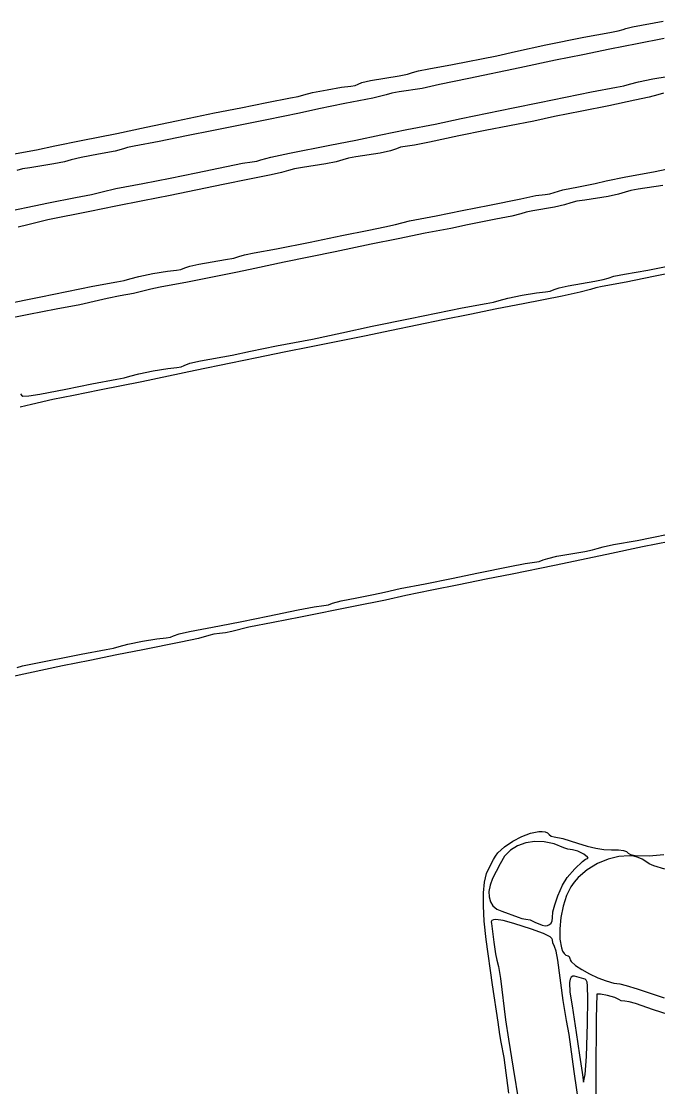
# Model space of a CAD drawing. Extents: x 19 to 1860, y 54 to 866.
# Drawn here: x 1056.2 to 1229.4, y 260.7 to 550.7 of the extents above; entities that cross this region are included whole.
import ezdxf

# ---------------------------------------------------------------- set-up
doc = ezdxf.new("R2010")
doc.units = 0

msp = doc.modelspace()

# ---------------------------------------------------------------- linework, layer by layer
at = {"layer": 'Layer 1'}
for p, q in [((1218.40321, 548.087319), (1219.71766, 548.48768)), ((1219.71766, 548.48768), (1220.487802, 548.778876)), ((1220.487802, 548.778876), (1222.248798, 549.181394)), ((1222.248798, 549.181394), (1230.59476, 550.69635)), ((1198.71876, 544.26732), (1209.04916, 546.38358)), ((1209.04916, 546.38358), (1216.13266, 547.67801)), ((1216.13266, 547.67801), (1218.40321, 548.087319)), ((1230.8874, 546.02941), (1223.5087, 544.54945)), ((1185.357698, 541.343604), (1190.45476, 542.48042)), ((1190.45476, 542.48042), (1198.71876, 544.26732)), ((1216.1301, 543.08212), (1208.7514, 541.58013)), ((1223.5087, 544.54945), (1216.1301, 543.08212)), ((1173.33596, 538.92527), (1185.357698, 541.343604)), ((1201.3727, 540.12449), (1191.6326, 538.05157)), ((1208.7514, 541.58013), (1201.3727, 540.12449)), ((1161.158698, 536.326431), (1162.50766, 536.75192)), ((1162.50766, 536.75192), (1164.08976, 537.231128)), ((1164.08976, 537.231128), (1166.93486, 537.78748)), ((1166.93486, 537.78748), (1173.33596, 538.92527)), ((1191.6326, 538.05157), (1177.7606, 535.16575)), ((1147.68746, 533.59344), (1148.738985, 534.034707)), ((1148.738985, 534.034707), (1151.02501, 534.580759)), ((1151.02501, 534.580759), (1158.87366, 535.89921)), ((1158.87366, 535.89921), (1161.158698, 536.326431)), ((1177.7606, 535.16575), (1169.7916, 533.49397)), ((1221.4465, 533.60943), (1223.876145, 534.248419)), ((1223.876145, 534.248419), (1227.786187, 535.040031)), ((1227.786187, 535.040031), (1231.726061, 535.713536)), ((1132.90056, 530.66799), (1135.330235, 531.306979)), ((1135.330235, 531.306979), (1139.24026, 532.098591)), ((1139.24026, 532.098591), (1143.180135, 532.772096)), ((1143.180135, 532.772096), (1145.69936, 533.05676)), ((1145.69936, 533.05676), (1146.872135, 533.214404)), ((1146.872135, 533.214404), (1147.68746, 533.59344)), ((1156.856688, 531.148452), (1155.3294, 530.70777)), ((1158.8711, 531.48103), (1156.856688, 531.148452)), ((1165.0752, 532.447551), (1158.8711, 531.48103)), ((1169.7916, 533.49397), (1165.0752, 532.447551)), ((1204.0328, 530.09212), (1211.1164, 531.54208)), ((1211.1164, 531.54208), (1217.9047, 532.82586)), ((1217.9047, 532.82586), (1219.9192, 533.188463)), ((1219.9192, 533.188463), (1221.4465, 533.60943)), ((1230.730675, 531.16726), (1229.1166, 530.73554)), ((1115.78186, 527.18196), (1122.86556, 528.62588)), ((1122.86556, 528.62588), (1129.35866, 529.88256)), ((1129.35866, 529.88256), (1131.373173, 530.246498)), ((1131.373173, 530.246498), (1132.90056, 530.66799)), ((1144.1137, 528.3725), (1137.0301, 526.90709)), ((1151.726075, 529.763327), (1144.1137, 528.3725)), ((1155.3294, 530.70777), (1151.726075, 529.763327)), ((1189.8657, 527.18505), (1196.9492, 528.66346)), ((1196.9492, 528.66346), (1204.0328, 530.09212)), ((1222.9186, 529.25108), (1215.8349, 527.73524)), ((1226.808888, 530.095085), (1222.9186, 529.25108)), ((1229.1166, 530.73554), (1226.808888, 530.095085)), ((1098.36816, 523.67679), (1108.69836, 525.79303)), ((1108.69836, 525.79303), (1115.78186, 527.18196)), ((1131.74865, 525.723107), (1122.863, 523.93743)), ((1137.0301, 526.90709), (1131.74865, 525.723107)), ((1175.6985, 524.24471), (1182.782, 525.70994)), ((1182.782, 525.70994), (1189.8657, 527.18505)), ((1208.4563, 526.28322), (1201.0776, 524.80294)), ((1215.8349, 527.73524), (1208.4563, 526.28322)), ((1090.10396, 521.88987), (1098.36816, 523.67679)), ((1122.863, 523.93743), (1108.4006, 520.98562)), ((1160.941, 521.2646), (1168.6148, 522.77027)), ((1168.6148, 522.77027), (1175.6985, 524.24471)), ((1195.4695, 523.58574), (1182.1879, 520.97817)), ((1201.0776, 524.80294), (1195.4695, 523.58574)), ((1072.39506, 518.31656), (1082.15431, 520.171514)), ((1082.15431, 520.171514), (1090.10396, 521.88987)), ((1101.0219, 519.51476), (1093.6432, 518.02955)), ((1108.4006, 520.98562), (1101.0219, 519.51476)), ((1147.0689, 518.35941), (1153.8574, 519.78892)), ((1153.8574, 519.78892), (1160.941, 521.2646)), ((1175.1043, 519.51119), (1167.1353, 517.80835)), ((1182.1879, 520.97817), (1175.1043, 519.51119)), ((1060.308985, 515.751649), (1065.31146, 516.84748)), ((1065.31146, 516.84748), (1072.39506, 518.31656)), ((1085.01375, 516.411397), (1083.9033, 516.00302)), ((1086.8547, 516.76255), (1085.01375, 516.411397)), ((1093.6432, 518.02955), (1086.8547, 516.76255)), ((1129.0649, 514.83254), (1139.9854, 516.99956)), ((1139.9854, 516.99956), (1147.0689, 518.35941)), ((1159.241638, 516.427392), (1158.1252, 516.02643)), ((1160.4864, 516.60796), (1159.241638, 516.427392)), ((1162.990688, 516.970097), (1160.4864, 516.60796)), ((1167.1353, 517.80835), (1162.990688, 516.970097)), ((1051.73456, 514.20992), (1060.308985, 515.751649)), ((1072.390638, 513.684945), (1069.7361, 513.0398)), ((1077.1148, 514.54342), (1072.390638, 513.684945)), ((1081.665663, 515.388971), (1077.1148, 514.54342)), ((1083.9033, 516.00302), (1081.665663, 515.388971)), ((1121.2514, 512.98968), (1123.9694, 513.746969)), ((1123.9694, 513.746969), (1129.0649, 514.83254)), ((1145.05075, 513.499751), (1143.5233, 513.05906)), ((1147.0651, 513.83233), (1145.05075, 513.499751)), ((1153.731925, 514.878121), (1147.0651, 513.83233)), ((1156.523791, 515.501159), (1153.731925, 514.878121)), ((1158.1252, 516.02643), (1156.523791, 515.501159)), ((1056.506025, 510.557836), (1054.9787, 510.11724)), ((1058.5204, 510.8905), (1056.506025, 510.557836)), ((1064.979463, 511.903586), (1058.5204, 510.8905)), ((1067.930223, 512.525222), (1064.979463, 511.903586)), ((1069.7361, 513.0398), (1067.930223, 512.525222)), ((1103.682, 509.48224), (1111.9185, 511.20815)), ((1111.9185, 511.20815), (1116.260212, 512.096618)), ((1116.260212, 512.096618), (1118.8626, 512.46616)), ((1118.8626, 512.46616), (1120.126937, 512.619943)), ((1120.126937, 512.619943), (1121.2514, 512.98968)), ((1130.38, 510.573752), (1128.7659, 510.13487)), ((1132.6028, 510.91881), (1130.38, 510.573752)), ((1138.93515, 511.904819), (1132.6028, 510.91881)), ((1141.749528, 512.520153), (1138.93515, 511.904819)), ((1143.5233, 513.05906), (1141.749528, 512.520153)), ((1227.981663, 509.758429), (1233.544, 510.95818)), ((1089.2198, 506.59338), (1096.5985, 508.06868)), ((1096.5985, 508.06868), (1103.682, 509.48224)), ((1118.1406, 507.7257), (1111.0569, 506.29105)), ((1124.0435, 508.92582), (1118.1406, 507.7257)), ((1126.891713, 509.571145), (1124.0435, 508.92582)), ((1128.7659, 510.13487), (1126.891713, 509.571145)), ((1215.1236, 507.27058), (1220.4361, 508.43018)), ((1220.4361, 508.43018), (1227.981663, 509.758429)), ((1078.1388, 504.28041), (1081.843525, 505.200941)), ((1081.843525, 505.200941), (1089.2198, 506.59338)), ((1111.0569, 506.29105), (1096.5947, 503.31788)), ((1200.9378, 504.18605), (1203.309025, 504.855404)), ((1203.309025, 504.855404), (1207.5707, 505.70103)), ((1207.5707, 505.70103), (1212.10255, 506.56268)), ((1212.10255, 506.56268), (1215.1236, 507.27058)), ((1221.789575, 504.675187), (1220.262, 504.2345)), ((1223.8039, 505.00777), (1221.789575, 504.675187)), ((1230.470838, 506.053566), (1223.8039, 505.00777)), ((1063.5418, 501.29628), (1070.9205, 502.75924)), ((1070.9205, 502.75924), (1075.232325, 503.584149)), ((1075.232325, 503.584149), (1078.1388, 504.28041)), ((1089.216, 501.85842), (1081.8372, 500.39184)), ((1096.5947, 503.31788), (1089.216, 501.85842)), ((1183.3685, 500.69155), (1191.8978, 502.44534)), ((1191.8978, 502.44534), (1196.030238, 503.290654)), ((1196.030238, 503.290654), (1198.5468, 503.64225)), ((1198.5468, 503.64225), (1199.81265, 503.801991)), ((1199.81265, 503.801991), (1200.9378, 504.18605)), ((1207.118763, 501.749185), (1205.5048, 501.31031)), ((1209.3415, 502.09425), (1207.118763, 501.749185)), ((1215.673888, 503.080255), (1209.3415, 502.09425)), ((1218.488242, 503.695589), (1215.673888, 503.080255)), ((1220.262, 504.2345), (1218.488242, 503.695589)), ((1046.4231, 497.74413), (1063.5418, 501.29628)), ((1074.7537, 498.94418), (1063.356688, 496.684314)), ((1081.8372, 500.39184), (1074.7537, 498.94418)), ((1168.9062, 497.75871), (1175.9899, 499.20617)), ((1175.9899, 499.20617), (1183.3685, 500.69155)), ((1195.1743, 499.12011), (1193.3685, 498.792311)), ((1201.0591, 500.156256), (1195.1743, 499.12011)), ((1203.793656, 500.7889), (1201.0591, 500.156256)), ((1205.5048, 501.31031), (1203.793656, 500.7889)), ((1063.356688, 496.684314), (1057.9302, 495.3818)), ((1157.8252, 495.45649), (1161.695788, 496.411347)), ((1161.695788, 496.411347), (1168.9062, 497.75871)), ((1185.1393, 496.91031), (1177.4655, 495.3909)), ((1189.44675, 497.7327), (1185.1393, 496.91031)), ((1191.9278, 498.36534), (1189.44675, 497.7327)), ((1193.3685, 498.792311), (1191.9278, 498.36534)), ((1057.9302, 495.3818), (1055.275663, 494.751735)), ((1143.2281, 492.47318), (1150.607, 493.93533)), ((1150.607, 493.93533), (1154.918775, 494.760241)), ((1154.918775, 494.760241), (1157.8252, 495.45649)), ((1172.89255, 494.348859), (1165.9547, 493.03675)), ((1177.4655, 495.3909), (1172.89255, 494.348859)), ((1125.5193, 488.84746), (1134.6689, 490.66149)), ((1134.6689, 490.66149), (1143.2281, 492.47318)), ((1158.576, 491.5631), (1151.1972, 490.11155)), ((1165.9547, 493.03675), (1158.576, 491.5631)), ((1116.776675, 487.212229), (1119.4134, 487.7353)), ((1119.4134, 487.7353), (1125.5193, 488.84746)), ((1141.4574, 488.04624), (1127.5854, 485.16043)), ((1151.1972, 490.11155), (1141.4574, 488.04624)), ((1101.968222, 484.095117), (1104.422225, 484.667849)), ((1104.422225, 484.667849), (1111.6473, 485.89873)), ((1111.6473, 485.89873), (1113.932338, 486.322725)), ((1113.932338, 486.322725), (1115.2813, 486.74687)), ((1115.2813, 486.74687), (1116.776675, 487.212229)), ((1127.5854, 485.16043), (1119.6163, 483.48864)), ((1226.4604, 483.03725), (1238.481925, 485.455575)), ((1088.061955, 481.288674), (1091.948163, 482.081757)), ((1091.948163, 482.081757), (1095.854789, 482.762614)), ((1095.854789, 482.762614), (1098.3038, 483.05169)), ((1098.3038, 483.05169), (1099.493625, 483.216575)), ((1099.493625, 483.216575), (1100.5873, 483.613)), ((1100.5873, 483.613), (1101.968222, 484.095117)), ((1114.8939, 482.44618), (1101.3171, 479.79287)), ((1119.6163, 483.48864), (1114.8939, 482.44618)), ((1217.214138, 481.343101), (1220.0592, 481.89945)), ((1220.0592, 481.89945), (1226.4604, 483.03725)), ((1235.3147, 482.72735), (1227.936, 481.26786)), ((1068.5555, 477.1769), (1075.639, 478.62083)), ((1075.639, 478.62083), (1082.1324, 479.87752)), ((1082.1324, 479.87752), (1084.14675, 480.241454)), ((1084.14675, 480.241454), (1085.6742, 480.66292)), ((1085.6742, 480.66292), (1088.061955, 481.288674)), ((1101.3171, 479.79287), (1093.9383, 478.38143)), ((1202.318867, 478.212135), (1204.772913, 478.784872)), ((1204.772913, 478.784872), (1211.9981, 480.01576)), ((1211.9981, 480.01576), (1214.28305, 480.439739)), ((1214.064, 478.55835), (1212.258075, 478.200306)), ((1220.5572, 479.79565), (1214.064, 478.55835)), ((1214.28305, 480.439739), (1215.632, 480.86389)), ((1215.632, 480.86389), (1217.214138, 481.343101)), ((1227.936, 481.26786), (1220.5572, 479.79565)), ((1051.1417, 473.67173), (1061.472, 475.78796)), ((1061.472, 475.78796), (1068.5555, 477.1769)), ((1083.0179, 475.99263), (1079.457613, 475.340367)), ((1086.664788, 476.671504), (1083.0179, 475.99263)), ((1089.216, 477.30849), (1086.664788, 476.671504)), ((1091.333625, 477.874116), (1089.216, 477.30849)), ((1093.9383, 478.38143), (1091.333625, 477.874116)), ((1188.41267, 475.405702), (1192.298913, 476.198789)), ((1192.298913, 476.198789), (1196.205573, 476.879651)), ((1203.1435, 475.98253), (1192.5182, 473.89874)), ((1196.205573, 476.879651), (1198.6546, 477.16873)), ((1198.6546, 477.16873), (1199.84435, 477.333604)), ((1199.84435, 477.333604), (1200.9378, 477.73001)), ((1200.9378, 477.73001), (1202.318867, 478.212135)), ((1208.076163, 477.005212), (1203.1435, 475.98253)), ((1210.8174, 477.74096), (1208.076163, 477.005212)), ((1212.258075, 478.200306), (1210.8174, 477.74096)), ((1072.0974, 473.61692), (1065.604, 472.45276)), ((1077.1148, 474.76735), (1072.0974, 473.61692)), ((1079.457613, 475.340367), (1077.1148, 474.76735)), ((1168.9062, 471.29392), (1175.9899, 472.73785)), ((1175.9899, 472.73785), (1182.483, 473.99452)), ((1182.483, 473.99452), (1184.497513, 474.358469)), ((1184.497513, 474.358469), (1186.0249, 474.77995)), ((1192.5182, 473.89874), (1185.4345, 472.4863)), ((1186.0249, 474.77995), (1188.41267, 475.405702)), ((1058.2253, 470.97256), (1050.8467, 469.51898)), ((1065.604, 472.45276), (1058.2253, 470.97256)), ((1151.4924, 467.78876), (1161.8225, 469.90499)), ((1161.8225, 469.90499), (1168.9062, 471.29392)), ((1178.0558, 470.9843), (1170.6771, 469.52023)), ((1185.4345, 472.4863), (1178.0558, 470.9843)), ((1143.2281, 466.00187), (1151.4924, 467.78876)), ((1170.6771, 469.52023), (1156.8051, 466.5661)), ((1125.5193, 462.42857), (1135.278538, 464.283489)), ((1149.4264, 465.0603), (1134.9641, 462.1368)), ((1135.278538, 464.283489), (1143.2281, 466.00187)), ((1156.8051, 466.5661), (1149.4264, 465.0603)), ((1118.4358, 460.95945), (1125.5193, 462.42857)), ((1134.9641, 462.1368), (1127.5854, 460.67734)), ((1101.984288, 457.690812), (1104.8588, 458.32189)), ((1104.8588, 458.32189), (1113.433238, 459.863626)), ((1120.2065, 459.21076), (1113.123, 457.75892)), ((1113.433238, 459.863626), (1118.4358, 460.95945)), ((1127.5854, 460.67734), (1120.2065, 459.21076)), ((1088.103788, 454.828393), (1092.0138, 455.620005)), ((1103.3831, 455.70044), (1088.9208, 452.69063)), ((1092.0138, 455.620005), (1095.953663, 456.293507)), ((1095.953663, 456.293507), (1098.4728, 456.57817)), ((1098.4728, 456.57817), (1099.645763, 456.735826)), ((1099.645763, 456.735826), (1100.4612, 457.11486)), ((1100.4612, 457.11486), (1101.984288, 457.690812)), ((1113.123, 457.75892), (1103.3831, 455.70044)), ((1075.344, 452.12206), (1082.1324, 453.40584)), ((1088.9208, 452.69063), (1077.41, 450.34029)), ((1082.1324, 453.40584), (1084.14675, 453.768437)), ((1084.14675, 453.768437), (1085.6742, 454.1894)), ((1085.6742, 454.1894), (1088.103788, 454.828393)), ((1061.1768, 449.33645), (1068.2603, 450.67209)), ((1068.2603, 450.67209), (1075.344, 452.12206)), ((1077.41, 450.34029), (1070.3264, 448.94759)), ((1055.979848, 449.363823), (1056.205645, 448.995878)), ((1056.205645, 448.995878), (1056.615488, 448.791006)), ((1056.615488, 448.791006), (1058.203608, 448.817322)), ((1058.203608, 448.817322), (1061.1768, 449.33645)), ((1064.7187, 447.81771), (1058.9632, 446.49427)), ((1070.3264, 448.94759), (1064.7187, 447.81771)), ((1058.9632, 446.49427), (1055.8641, 445.80082)), ((1223.5146, 409.49979), (1240.6332, 413.05195)), ((1217.1138, 408.36201), (1223.5146, 409.49979)), ((1232.3692, 409.20118), (1224.9905, 407.73456)), ((1201.70085, 405.19202), (1209.3501, 406.50966)), ((1209.3501, 406.50966), (1211.427713, 406.917612)), ((1211.427713, 406.917612), (1212.6891, 407.33188)), ((1212.6891, 407.33188), (1214.269238, 407.807255)), ((1214.269238, 407.807255), (1217.1138, 408.36201)), ((1224.9905, 407.73456), (1215.2506, 405.68036)), ((1188.9524, 402.43436), (1193.084538, 403.279677)), ((1193.084538, 403.279677), (1195.6011, 403.63127)), ((1195.6011, 403.63127), (1196.867062, 403.795324)), ((1196.867062, 403.795324), (1197.9924, 404.18977)), ((1197.9924, 404.18977), (1199.297634, 404.639949)), ((1199.297634, 404.639949), (1201.70085, 405.19202)), ((1215.2506, 405.68036), (1201.0835, 402.6853)), ((1173.0441, 399.17463), (1180.4228, 400.69224)), ((1180.4228, 400.69224), (1188.9524, 402.43436)), ((1189.5726, 400.36615), (1182.4889, 398.93748)), ((1201.0835, 402.6853), (1189.5726, 400.36615)), ((1159.119163, 396.480481), (1165.9605, 397.71553)), ((1165.9605, 397.71553), (1173.0441, 399.17463)), ((1175.1102, 397.42786), (1167.7314, 395.98713)), ((1182.4889, 398.93748), (1175.1102, 397.42786)), ((1147.3661, 393.92401), (1151.872763, 394.777404)), ((1151.872763, 394.777404), (1154.833, 395.46537)), ((1154.833, 395.46537), (1159.119163, 396.480481)), ((1160.6479, 394.51916), (1155.143425, 393.286784)), ((1167.7314, 395.98713), (1160.6479, 394.51916)), ((1146.4807, 391.55211), (1132.0183, 388.59936)), ((1135.781138, 391.4925), (1138.3722, 391.85752)), ((1138.3722, 391.85752), (1139.616913, 392.022999)), ((1139.616913, 392.022999), (1140.7333, 392.40906)), ((1140.7333, 392.40906), (1143.104475, 393.078403)), ((1143.104475, 393.078403), (1147.3661, 393.92401)), ((1155.143425, 393.286784), (1146.4807, 391.55211)), ((1116.0804, 387.46778), (1123.1639, 388.9076)), ((1123.1639, 388.9076), (1131.4281, 390.62576)), ((1131.4281, 390.62576), (1135.781138, 391.4925)), ((1101.9132, 384.78445), (1110.066937, 386.248676)), ((1110.066937, 386.248676), (1116.0804, 387.46778)), ((1118.037475, 385.878564), (1113.3821, 384.76066)), ((1124.6397, 387.14739), (1118.037475, 385.878564)), ((1132.0183, 388.59936), (1124.6397, 387.14739)), ((1093.008075, 382.756067), (1095.5273, 383.04073)), ((1095.5273, 383.04073), (1096.700112, 383.198379)), ((1096.700112, 383.198379), (1097.5154, 383.57742)), ((1097.5154, 383.57742), (1099.038625, 384.153358)), ((1099.038625, 384.153358), (1101.9132, 384.78445)), ((1104.327775, 382.844245), (1099.5519, 381.82271)), ((1107.1061, 383.61876), (1104.327775, 382.844245)), ((1108.520063, 384.041494), (1107.1061, 383.61876)), ((1110.0157, 384.21732), (1108.520063, 384.041494)), ((1111.6455, 384.376929), (1110.0157, 384.21732)), ((1113.3821, 384.76066), (1111.6455, 384.376929)), ((1079.1868, 379.86838), (1081.201137, 380.230981)), ((1081.201137, 380.230981), (1082.7285, 380.65197)), ((1082.7285, 380.65197), (1085.158175, 381.290957)), ((1085.158175, 381.290957), (1089.0682, 382.082566)), ((1089.0682, 382.082566), (1093.008075, 382.756067)), ((1099.5519, 381.82271), (1089.2218, 379.7696)), ((1059.1709, 375.98793), (1072.3983, 378.5846)), ((1072.3983, 378.5846), (1079.1868, 379.86838)), ((1082.1383, 378.35831), (1074.7596, 376.85631)), ((1089.2218, 379.7696), (1082.1383, 378.35831)), ((1067.3807, 375.39223), (1053.5087, 372.4381)), ((1055.0388, 374.94646), (1056.518462, 375.417781)), ((1056.518462, 375.417781), (1059.1709, 375.98793)), ((1074.7596, 376.85631), (1067.3807, 375.39223)), ((1187.505075, 326.210943), (1189.736768, 327.741416)), ((1189.736768, 327.741416), (1192.167825, 329.007155)), ((1192.167825, 329.007155), (1194.584116, 329.912264)), ((1194.584116, 329.912264), (1196.771513, 330.360847)), ((1196.771513, 330.360847), (1197.712459, 330.383974)), ((1197.712459, 330.383974), (1198.515884, 330.257008)), ((1198.515884, 330.257008), (1199.155019, 329.967962)), ((1199.155019, 329.967962), (1199.6031, 329.50485)), ((1199.6031, 329.50485), (1200.169688, 329.089365)), ((1200.169688, 329.089365), (1201.0194, 328.91655)), ((1201.0194, 328.91655), (1203.306963, 328.400191)), ((1203.306963, 328.400191), (1207.3301, 327.15874)), ((1185.686876, 324.511632), (1187.505075, 326.210943)), ((1189.089506, 325.237376), (1187.469457, 323.596265)), ((1191.048902, 326.469355), (1189.089506, 325.237376)), ((1193.2803, 327.275336), (1191.048902, 326.469355)), ((1195.716354, 327.638452), (1193.2803, 327.275336)), ((1198.289719, 327.541836), (1195.716354, 327.638452)), ((1200.933049, 326.968621), (1198.289719, 327.541836)), ((1203.579, 325.90194), (1200.933049, 326.968621)), ((1204.695538, 325.537329), (1203.579, 325.90194)), ((1205.9404, 325.38295), (1204.695538, 325.537329)), ((1207.404188, 325.036876), (1205.9404, 325.38295)), ((1207.3301, 327.15874), (1209.950838, 326.356952)), ((1209.0473, 324.21024), (1207.404188, 325.036876)), ((1209.950838, 326.356952), (1212.28485, 325.80997)), ((1212.28485, 325.80997), (1214.445163, 325.496148)), ((1214.445163, 325.496148), (1216.5448, 325.39384)), ((1216.5448, 325.39384), (1218.481722, 325.34449)), ((1218.481722, 325.34449), (1219.786525, 325.184098)), ((1219.786525, 325.184098), (1220.596291, 324.882896)), ((1220.596291, 324.882896), (1221.0481, 324.41112)), ((1183.4285, 320.68034), (1184.4963, 322.73938)), ((1184.4963, 322.73938), (1184.999752, 323.62863)), ((1184.999752, 323.62863), (1185.686876, 324.511632)), ((1187.469457, 323.596265), (1186.2561, 321.56289)), ((1206.5869, 320.225345), (1208.661472, 322.208273)), ((1208.661472, 322.208273), (1209.488518, 322.813645)), ((1210.074475, 323.383933), (1209.0473, 324.21024)), ((1209.488518, 322.813645), (1210.0584, 323.03752)), ((1210.0584, 323.03752), (1210.213559, 323.131621)), ((1210.213559, 323.131621), (1210.074475, 323.383933)), ((1215.629037, 322.856369), (1212.715831, 321.619483)), ((1218.549777, 323.580027), (1215.629037, 322.856369)), ((1221.32937, 323.740491), (1218.549777, 323.580027)), ((1221.0481, 324.41112), (1221.685477, 324.072615)), ((1222.619775, 323.593909), (1221.32937, 323.740491)), ((1221.685477, 324.072615), (1223.00452, 323.854228)), ((1223.819138, 323.287791), (1222.619775, 323.593909)), ((1223.00452, 323.854228), (1226.827288, 323.754505)), ((1224.908874, 322.81589), (1223.819138, 323.287791)), ((1225.8704, 322.17196), (1224.908874, 322.81589)), ((1226.81977, 321.567676), (1225.8704, 322.17196)), ((1226.827288, 323.754505), (1230.795761, 324.065332)), ((1182.614503, 318.885616), (1183.4285, 320.68034)), ((1185.2137, 319.50382), (1184.20691, 317.551875)), ((1186.2561, 321.56289), (1185.2137, 319.50382)), ((1204.536703, 317.83336), (1206.5869, 320.225345)), ((1209.958836, 319.919337), (1207.506733, 317.8059)), ((1212.715831, 321.619483), (1209.958836, 319.919337)), ((1228.089845, 320.997012), (1226.81977, 321.567676)), ((1231.040662, 320.086069), (1228.089845, 320.997012)), ((1181.763653, 313.690263), (1182.059064, 316.574992)), ((1182.059064, 316.574992), (1182.614503, 318.885616)), ((1184.20691, 317.551875), (1183.549306, 315.726341)), ((1203.2129, 315.77694), (1204.536703, 317.83336)), ((1206.441478, 316.609813), (1205.5082, 315.32914)), ((1207.506733, 317.8059), (1206.441478, 316.609813)), ((1181.729738, 310.173228), (1181.763653, 313.690263)), ((1183.549306, 315.726341), (1183.237799, 314.048912)), ((1183.237799, 314.048912), (1183.2693, 312.541281)), ((1201.989695, 312.852012), (1203.2129, 315.77694)), ((1205.5082, 315.32914), (1204.306251, 312.941442)), ((1183.2693, 312.541281), (1183.64072, 311.225143)), ((1183.64072, 311.225143), (1184.348969, 310.12219)), ((1200.648111, 308.453304), (1201.141688, 310.433479)), ((1201.141688, 310.433479), (1201.989695, 312.852012)), ((1204.306251, 312.941442), (1203.399883, 310.073081)), ((1181.958786, 305.965681), (1181.729738, 310.173228)), ((1184.348969, 310.12219), (1185.390959, 309.254118)), ((1185.390959, 309.254118), (1186.7636, 308.64262)), ((1186.7636, 308.64262), (1191.1829, 307.07632)), ((1200.4882, 306.84345), (1200.648111, 308.453304)), ((1203.399883, 310.073081), (1202.799226, 306.97033)), ((1182.452267, 301.00942), (1181.958786, 305.965681)), ((1184.056602, 306.127978), (1183.868518, 305.803766)), ((1183.868518, 305.803766), (1183.9047, 305.34992)), ((1183.9047, 305.34992), (1184.5923, 300.26193)), ((1184.471206, 306.322551), (1184.056602, 306.127978)), ((1185.114588, 306.387485), (1184.471206, 306.322551)), ((1187.096705, 306.12842), (1185.114588, 306.387485)), ((1190.021, 305.35076), (1187.096705, 306.12842)), ((1194.801606, 303.823901), (1190.021, 305.35076)), ((1191.1829, 307.07632), (1192.21255, 306.706413)), ((1192.21255, 306.706413), (1193.2488, 306.54037)), ((1193.2488, 306.54037), (1194.417613, 306.279)), ((1194.417613, 306.279), (1195.7656, 305.67878)), ((1195.7656, 305.67878), (1197.709563, 304.845516)), ((1197.709563, 304.845516), (1198.516169, 304.716273)), ((1198.516169, 304.716273), (1199.19895, 304.775274)), ((1199.19895, 304.775274), (1199.747725, 305.020005)), ((1199.747725, 305.020005), (1200.152313, 305.447957)), ((1200.152313, 305.447957), (1200.402531, 306.056616)), ((1200.402531, 306.056616), (1200.4882, 306.84347)), ((1200.4882, 306.84347), (1200.4882, 306.84345)), ((1202.799226, 306.97033), (1202.514412, 303.879465)), ((1198.049925, 302.61477), (1194.801606, 303.823901)), ((1199.900356, 301.666467), (1198.049925, 302.61477)), ((1200.343364, 301.272344), (1199.900356, 301.666467)), ((1202.514412, 303.879465), (1202.555572, 301.046759)), ((1184.2384, 288.61794), (1182.452267, 301.00942)), ((1184.5923, 300.26193), (1185.024063, 297.079739)), ((1200.4873, 300.92209), (1200.343364, 301.272344)), ((1200.6578, 300.022989), (1200.4873, 300.92209)), ((1201.068, 299.05236), (1200.6578, 300.022989)), ((1201.479886, 297.842438), (1201.068, 299.05236)), ((1202.555572, 301.046759), (1202.932836, 298.718487)), ((1185.024063, 297.079739), (1185.4346, 295.38374)), ((1201.955663, 295.317635), (1201.479886, 297.842438)), ((1202.932836, 298.718487), (1203.250673, 297.820474)), ((1203.250673, 297.820474), (1203.656335, 297.140922)), ((1203.656335, 297.140922), (1204.151089, 296.710616)), ((1204.151089, 296.710616), (1204.7362, 296.56034)), ((1204.7362, 296.56034), (1205.070725, 296.339596)), ((1205.070725, 296.339596), (1205.2098, 295.80887)), ((1185.4346, 295.38374), (1185.872113, 293.644535)), ((1185.872113, 293.644535), (1186.37, 290.3585)), ((1203.4077, 284.38876), (1201.955663, 295.317635)), ((1205.2098, 295.80887), (1205.321003, 295.413266)), ((1205.321003, 295.413266), (1205.639161, 294.958244)), ((1205.639161, 294.958244), (1206.803645, 293.916826)), ((1206.803645, 293.916826), (1208.517854, 292.778379)), ((1186.37, 290.3585), (1187.782788, 279.140225)), ((1205.329681, 290.157632), (1205.177638, 289.282245)), ((1205.607489, 290.738629), (1205.329681, 290.157632)), ((1206.010512, 291.018955), (1205.607489, 290.738629)), ((1206.5382, 290.99233), (1206.010512, 291.018955)), ((1209.047, 290.29565), (1206.5382, 290.99233)), ((1208.517854, 292.778379), (1210.596387, 291.636665)), ((1209.424479, 290.163971), (1209.047, 290.29565)), ((1209.7087, 289.891327), (1209.424479, 290.163971)), ((1210.596387, 291.636665), (1212.853848, 290.585448)), ((1212.853848, 290.585448), (1215.104836, 289.718491)), ((1185.7112, 278.50564), (1184.2384, 288.61794)), ((1205.177638, 289.282245), (1205.253042, 286.673418)), ((1209.910177, 289.35024), (1209.7087, 289.891327)), ((1210.039425, 288.413238), (1209.910177, 289.35024)), ((1210.123288, 284.84158), (1210.039425, 288.413238)), ((1215.104836, 289.718491), (1217.163953, 289.129558)), ((1217.163953, 289.129558), (1218.8458, 288.91241)), ((1218.8458, 288.91241), (1220.542512, 288.502728)), ((1220.542512, 288.502728), (1223.4966, 287.51775)), ((1223.4966, 287.51775), (1230.8878, 285.08215)), ((1204.307, 278.96505), (1203.4077, 284.38876)), ((1205.253042, 286.673418), (1205.8381, 282.96239)), ((1210.0444, 278.15655), (1210.123288, 284.84158)), ((1212.5935, 286.07458), (1212.381138, 279.532065)), ((1213.595072, 286.084577), (1212.5935, 286.07458)), ((1215.48935, 285.709259), (1213.595072, 286.084577)), ((1217.427428, 285.154621), (1215.48935, 285.709259)), ((1218.5604, 284.62666), (1217.427428, 285.154621)), ((1219.214062, 284.329496), (1218.5604, 284.62666)), ((1220.1927, 284.20595), (1219.214062, 284.329496)), ((1205.8381, 282.96239), (1206.9914, 275.67539)), ((1221.341045, 284.039207), (1220.1927, 284.20595)), ((1223.100537, 283.565182), (1221.341045, 284.039207)), ((1227.9355, 281.85253), (1223.100537, 283.565182)), ((1237.0851, 278.91689), (1227.9355, 281.85253)), ((1186.1813, 275.167864), (1185.7112, 278.50564)), ((1187.782788, 279.140225), (1188.5835, 273.9107)), ((1205.022438, 275.131933), (1204.307, 278.96505)), ((1212.381138, 279.532065), (1212.2926, 264.22328)), ((1206.9914, 275.67539), (1207.8612, 269.49822)), ((1209.77855, 269.174723), (1210.0444, 278.1566)), ((1210.0444, 278.1566), (1210.0444, 278.15655)), ((1186.5992, 273.08192), (1186.1813, 275.167864)), ((1187.363175, 268.921874), (1186.5992, 273.08192)), ((1188.5835, 273.9107), (1189.8496, 265.96862)), ((1206.378, 265.08595), (1205.022438, 275.131933)), ((1188.655, 259.20282), (1187.363175, 268.921874)), ((1207.8612, 269.49822), (1208.568, 264.7918)), ((1209.396, 264.2242), (1209.77855, 269.174723)), ((1189.8496, 265.96862), (1191.3667, 256.55581)), ((1207.8693, 255.08485), (1206.378, 265.08595)), ((1208.568, 264.7918), (1208.9308, 262.14445)), ((1208.9308, 262.14445), (1209.396, 264.2242)), ((1212.2926, 264.22328), (1212.272237, 249.298567))]:
    msp.add_line(p, q, dxfattribs=at)

doc.saveas('drawing.dxf')
